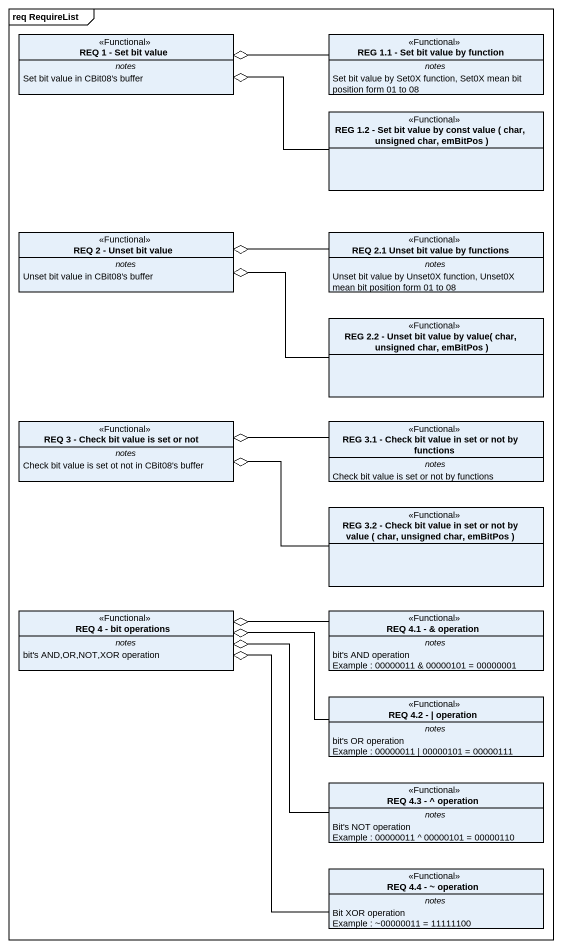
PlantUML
@startuml
mainframe req RequireList
hide circle
hide empty members
class "REQ 1 - Set bit value" as REQ_1_Set_bit_value <<Functional>> {
  -- notes --
  Set bit value in CBit08's buffer
}
class "REG 1.1 - Set bit value by function" as REG_1_1_Set_bit_value_by <<Functional>> {
  -- notes --
  Set bit value by Set0X function, Set0X mean bit position form 01 to 08
}
class "REG 1.2 - Set bit value by const value ( char, unsigned char, emBitPos )" as REG_1_2_Set_bit_value_by <<Functional>>
class "REQ 2 - Unset bit value" as REQ_2_Unset_bit_value <<Functional>> {
  -- notes --
  Unset bit value in CBit08's buffer
}
class "REQ 2.1 Unset bit value by functions" as REQ_2_1_Unset_bit_value_by <<Functional>> {
  -- notes --
  Unset bit value by Unset0X function, Unset0X mean bit position form 01 to 08
}
class "REG 2.2 - Unset bit value by value( char, unsigned char, emBitPos )" as REG_2_2_Unset_bit_value_by <<Functional>>
class "REQ 3 - Check bit value is set or not" as REQ_3_Check_bit_value_is <<Functional>> {
  -- notes --
  Check bit value is set ot not in CBit08's buffer
}
class "REG 3.1 - Check bit value in set or not by functions" as REG_3_1_Check_bit_value_in <<Functional>> {
  -- notes --
  Check bit value is set or not by functions
}
class "REG 3.2 - Check bit value in set or not by value ( char, unsigned char, emBitPos )" as REG_3_2_Check_bit_value_in <<Functional>>
class "REQ 4 - bit operations" as REQ_4_bit_operations <<Functional>> {
  -- notes --
  bit's AND,OR,NOT,XOR operation
}
class "REQ 4.1 - & operation" as REQ_4_1_operation <<Functional>> {
  -- notes --
  bit's AND operation
  Example : 00000011 & 00000101 = 00000001
}
class "REQ 4.2 - | operation" as REQ_4_2_operation <<Functional>> {
  -- notes --
  bit's OR operation
  Example : 00000011 | 00000101 = 00000111
}
class "REQ 4.3 - ^ operation" as REQ_4_3_operation <<Functional>> {
  -- notes --
  Bit's NOT operation
  Example : 00000011 ^ 00000101 = 00000110
}
class "REQ 4.4 - ~ operation" as REQ_4_4_operation <<Functional>> {
  -- notes --
  Bit XOR operation
  Example : ~00000011 = 11111100
}
REG_1_1_Set_bit_value_by -left-o REQ_1_Set_bit_value
REG_1_2_Set_bit_value_by -left-o REQ_1_Set_bit_value
REQ_2_1_Unset_bit_value_by -left-o REQ_2_Unset_bit_value
REG_2_2_Unset_bit_value_by -left-o REQ_2_Unset_bit_value
REG_3_1_Check_bit_value_in -left-o REQ_3_Check_bit_value_is
REG_3_2_Check_bit_value_in -left-o REQ_3_Check_bit_value_is
REQ_4_1_operation -left-o REQ_4_bit_operations
REQ_4_2_operation -left-o REQ_4_bit_operations
REQ_4_3_operation -left-o REQ_4_bit_operations
REQ_4_4_operation -up-o REQ_4_bit_operations
@enduml
